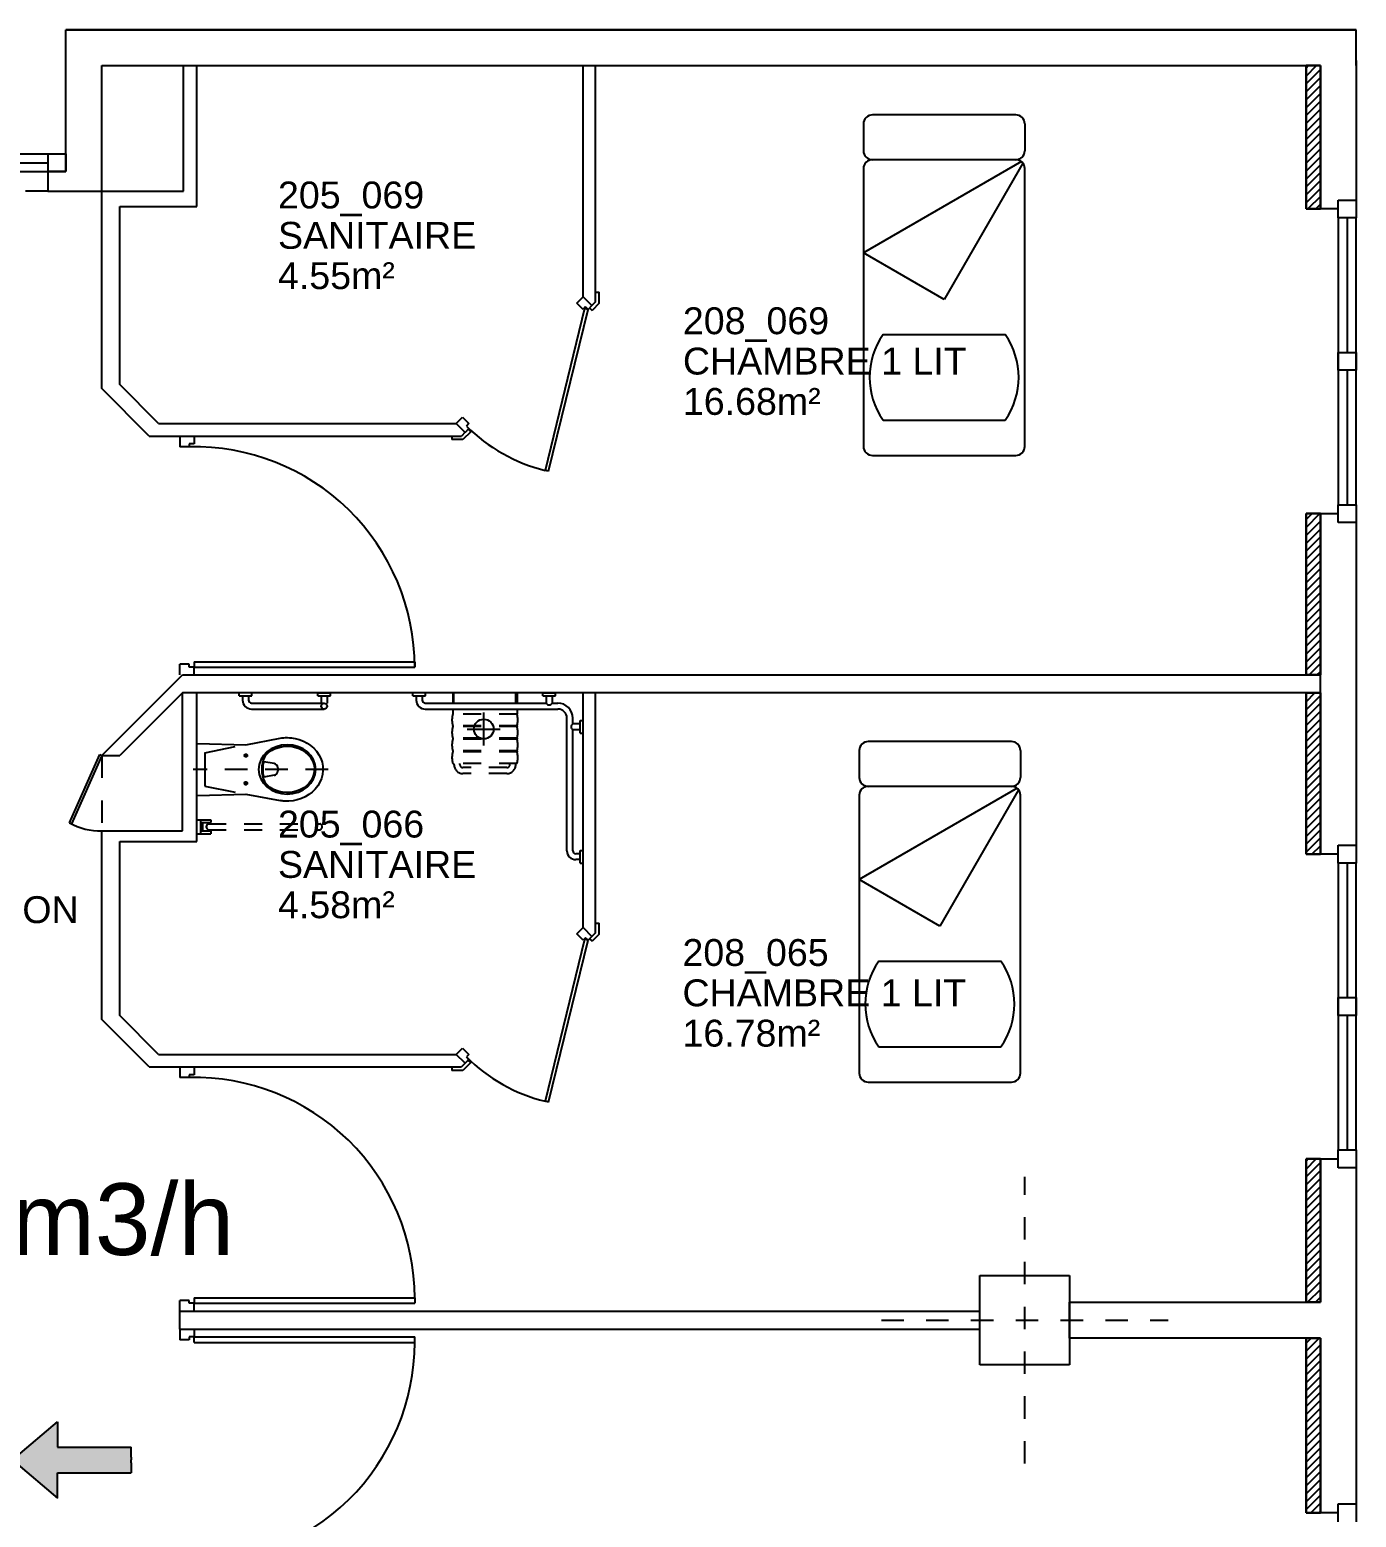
# Model space of a CAD drawing. Header units: millimetres. Extents: x -3.6 to 68.3, y -13.9 to 59.5.
# Drawn here: x 58.37 to 65.77, y 5.87 to 14.17 of the extents above; entities that cross this region are included whole.
import ezdxf
from ezdxf.enums import TextEntityAlignment as Align

# ---------------------------------------------------------------- set-up
doc = ezdxf.new("R2010")
doc.units = ezdxf.units.MM
doc.linetypes.add('CACHÉ', pattern=[0.25, 0.125, -0.125])
doc.linetypes.add('HIDDEN2', pattern=[0.1875, 0.125, -0.0625])
for name, color, linetype in [('003 murs porteurs', 7, 'Continuous'), ('003 porte', 7, 'Continuous'), ('004 cloisons', 7, 'Continuous'), ('004 isolation', 8, 'Continuous'), ('400 Lits', 8, 'Continuous'), ('A_Etiqu_Local', 7, 'Continuous'), ('EXT', 10, 'Continuous')]:
    doc.layers.add(name, color=color, linetype=linetype)
doc.styles.add('ARIAL', font='arial.ttf')
doc.styles.add('Attribut', font='arial.ttf')

# ---------------------------------------------------------------- blocks, each defined once
blk = doc.blocks.new('A_Etiqu_Local')
at = {"style": 'Attribut', "flags": 1}
for tag, p in [('CODE_HOPITAL', (-0.4463, 1.632)), ('CODE_SITE', (-0.4463, 1.407)), ('CODE_BATIMENT', (-0.4463, 1.182)), ('CODE_SECTEUR', (-0.4463, 0.957)), ('CODE_ETAGE', (-0.4463, 0.732)), ('NOM_NORMALISE', (-0.4463, -0.843)), ('SECTEUR_ACTIVITE', (-0.4463, -1.068)), ('SOUS_SECTEUR_ACTIVITE', (-0.4463, -1.293)), ('VOLUME', (-0.4463, -1.518)), ('SERVICE', (-0.4463, -1.743)), ('CODE_UG', (-0.4463, -1.968)), ('CODE_UA', (-0.4463, -2.193)), ('CODE_POLE', (-0.4463, -2.418)), ('OCCUPANT_EXTERNE', (-0.4463, -2.643)), ('DISPONIBILITE', (-0.4463, -2.868)), ('ACCES_HANDICAPES', (-0.4463, -3.093)), ('NATURE_SOL', (-0.4463, -3.318)), ('RISQUE_LABORATOIRE', (-0.4463, -3.543)), ('AMIANTE', (-0.4463, -3.768))]:
    blk.add_attdef(tag, p, '', height=0.15, dxfattribs=at)
at = {"layer": 'A_Etiqu_Local', "style": 'Attribut'}
for tag, p in [('CODE_PIECE', (-0.4463, 0.282)), ('NOM_USAGE', (-0.4463, 0.057)), ('SURFACE', (-0.4463, -0.168))]:
    blk.add_attdef(tag, p, '', height=0.15, dxfattribs=at)
blk = doc.blocks.new('new-FLECHE DF-csd')
blk.add_hatch(color=256).paths.add_polyline_path([(0, -0.0176), (0, 0.0176), (-0.2535, 0.232), (-0.2535, 0.0778), (-0.7, 0.0778), (-0.7, 0.0176), (-0.7, 0), (-0.7, -0.0176), (-0.7, -0.0778), (-0.2535, -0.0778), (-0.2535, -0.232)])
for p, q in [((0, 0.0176), (-0.2535, 0.232)), ((-0.2535, 0.232), (-0.2535, 0.0778)), ((-0.2535, 0.0778), (-0.7, 0.0778)), ((-0.7, 0.0176), (-0.7, 0.0778)), ((-0.7, 0.0176), (-0.7, 0)), ((-0.7, -0.0176), (-0.7, 0)), ((0, 0.0176), (0, -0.0176)), ((-0.7, -0.0176), (-0.7, -0.0778)), ((-0.2535, -0.0778), (-0.7, -0.0778)), ((0, -0.0176), (-0.2535, -0.232)), ((-0.2535, -0.232), (-0.2535, -0.0778))]:
    blk.add_line(p, q)

msp = doc.modelspace()

# ---------------------------------------------------------------- linework, layer by layer
at = {"color": 8, "linetype": 'Continuous'}
for p, q in [((59.5418, 10.4576), (59.5418, 10.4744)), ((59.6125, 10.4576), (59.6125, 10.4744)), ((59.9799, 10.4744), (60.0506, 10.4744)), ((59.9799, 10.4576), (59.9799, 10.4744)), ((60.0506, 10.4576), (60.0506, 10.4744)), ((60.5108, 10.4575), (60.5108, 10.4742)), ((60.5816, 10.4575), (60.5816, 10.4742)), ((61.2356, 10.4742), (61.3063, 10.4742)), ((61.2356, 10.4575), (61.2356, 10.4742)), ((61.3063, 10.4575), (61.3063, 10.4742)), ((59.5418, 10.4576), (59.6125, 10.4576)), ((59.5607, 10.4576), (59.5607, 10.4344)), ((59.5937, 10.4576), (59.5937, 10.4344)), ((59.6107, 10.4174), (60.0153, 10.4174)), ((59.6107, 10.3844), (60.0153, 10.3844)), ((59.9799, 10.4576), (60.0506, 10.4576)), ((59.9799, 10.4576), (60.0506, 10.4576)), ((59.9988, 10.4576), (59.9988, 10.4174)), ((60.0318, 10.4576), (60.0318, 10.4174)), ((60.5108, 10.4575), (60.5816, 10.4575)), ((60.5297, 10.4575), (60.5297, 10.4342)), ((60.5627, 10.4575), (60.5627, 10.4342)), ((60.5797, 10.4172), (61.2544, 10.4172)), ((60.5797, 10.3842), (61.3199, 10.3842)), ((61.2356, 10.4575), (61.3063, 10.4575)), ((61.2356, 10.4575), (61.3063, 10.4575)), ((61.2544, 10.4575), (61.2544, 10.4172)), ((61.2874, 10.4575), (61.2874, 10.4172)), ((61.2874, 10.4172), (61.3199, 10.4172)), ((60.9061, 10.1803), (60.9061, 10.3649)), ((61.3699, 9.594), (61.3699, 10.3342)), ((61.4029, 10.3017), (61.4029, 10.3342)), ((61.4432, 10.3017), (61.4029, 10.3017)), ((61.4432, 10.2499), (61.4432, 10.3206)), ((61.4432, 10.2499), (61.4432, 10.3206)), ((61.4432, 10.3206), (61.4599, 10.3206)), ((61.4599, 10.2499), (61.4599, 10.3206)), ((59.5793, 10.185), (59.7698, 10.2214)), ((60.8138, 10.2726), (60.9984, 10.2726)), ((61.4432, 10.2687), (61.4029, 10.2687)), ((61.4029, 9.594), (61.4029, 10.2687)), ((61.4432, 10.2499), (61.4599, 10.2499)), ((59.3093, 10.1925), (59.5793, 10.185)), ((59.35, 10.1406), (59.52, 10.1748)), ((59.35, 10.1406), (59.35, 9.9543)), ((59.5793, 10.137), (59.5793, 10.113)), ((59.5673, 10.125), (59.5913, 10.125)), ((59.7368, 10.0806), (59.6785, 10.0903)), ((59.7576, 10.0559), (59.7576, 10.039)), ((59.5673, 9.97), (59.5913, 9.97)), ((59.5793, 9.958), (59.5793, 9.982)), ((59.7368, 10.0144), (59.6787, 10.0046)), ((59.3093, 9.9025), (59.5793, 9.91)), ((59.35, 9.9543), (59.52, 9.9201)), ((59.5793, 9.91), (59.7698, 9.8735)), ((59.3047, 9.7666), (59.3257, 9.7666)), ((59.3257, 9.7666), (59.3257, 9.6886)), ((59.3257, 9.7666), (59.3842, 9.7666)), ((59.3257, 9.7507), (59.3842, 9.7507)), ((59.3367, 9.7507), (59.3367, 9.7044)), ((59.3766, 9.7507), (59.3766, 9.7441)), ((59.3766, 9.7111), (59.3766, 9.7044)), ((59.3842, 9.7666), (59.3842, 9.7507)), ((59.3047, 9.6886), (59.3257, 9.6886)), ((59.3257, 9.7044), (59.3842, 9.7044)), ((59.3257, 9.6886), (59.3842, 9.6886)), ((59.3842, 9.7044), (59.3842, 9.6886)), ((61.4432, 9.577), (61.4199, 9.577)), ((61.4432, 9.5959), (61.4599, 9.5959)), ((61.4432, 9.5252), (61.4432, 9.5959)), ((61.4432, 9.544), (61.4199, 9.544)), ((61.4432, 9.5252), (61.4599, 9.5252))]:
    msp.add_line(p, q, dxfattribs=at)
at = {"color": 8, "linetype": 'HIDDEN2', "ltscale": 0.5}
for p, q in [((60.7333, 10.4742), (60.7333, 10.4172)), ((60.7401, 10.4172), (60.7401, 10.4742)), ((61.0851, 10.4172), (61.0851, 10.4742)), ((61.0919, 10.4742), (61.0919, 10.4172)), ((60.7333, 10.3842), (60.7333, 10.356)), ((61.0919, 10.3842), (61.0919, 10.356)), ((61.0919, 10.356), (60.7333, 10.356)), ((61.0919, 10.291), (60.7333, 10.291)), ((60.7333, 10.291), (60.7333, 10.286)), ((61.0919, 10.286), (60.7333, 10.286)), ((61.0919, 10.221), (60.7333, 10.221)), ((60.7333, 10.221), (60.7333, 10.216)), ((61.0919, 10.216), (60.7333, 10.216)), ((61.0919, 10.291), (61.0919, 10.286)), ((61.0919, 10.291), (61.0919, 10.286)), ((61.0919, 10.221), (61.0919, 10.216)), ((61.0919, 10.221), (61.0919, 10.216)), ((61.0919, 10.151), (60.7333, 10.151)), ((60.7333, 10.151), (60.7333, 10.146)), ((61.0919, 10.146), (60.7333, 10.146)), ((61.0919, 10.151), (61.0919, 10.146)), ((61.0919, 10.151), (61.0919, 10.146)), ((61.0919, 10.081), (60.7333, 10.081)), ((60.7401, 10.0742), (60.7401, 10.081)), ((60.7731, 10.076), (60.7731, 10.081)), ((60.7731, 10.0742), (60.7731, 10.076)), ((61.0351, 10.0572), (60.7901, 10.0572)), ((61.0521, 10.076), (61.0521, 10.081)), ((61.0521, 10.0742), (61.0521, 10.076)), ((61.0851, 10.0742), (61.0851, 10.081)), ((61.0351, 10.0242), (60.7901, 10.0242)), ((59.369, 9.7441), (59.9926, 9.7441)), ((59.369, 9.7111), (59.9926, 9.7111))]:
    msp.add_line(p, q, dxfattribs=at)
at = {"color": 8, "linetype": 'HIDDEN2'}
msp.add_line((60.0372, 10.0475), (59.2849, 10.0475), dxfattribs=at)
at = {"color": 8, "linetype": 'Continuous'}
for centre, radius in [((60.0153, 10.4009), 0.0165), ((60.9061, 10.2726), 0.055), ((59.5793, 10.125), 0.008), ((59.5793, 9.97), 0.008)]:
    msp.add_circle(centre, radius, dxfattribs=at)
for centre, radius, start, end in [((59.6107, 10.4344), 0.05, 180, 270), ((59.6107, 10.4344), 0.017, 180, 270), ((60.0153, 10.4266), 0.0189, 309.88813, 330.86494), ((60.5797, 10.4342), 0.05, 180, 270), ((60.5797, 10.4342), 0.017, 180, 270), ((61.2709, 10.4264), 0.0189, 209.13506, 330.86494), ((61.3199, 10.3342), 0.083, 360, 90), ((61.3199, 10.3342), 0.05, 360, 90), ((61.4121, 10.2852), 0.0189, 119.13506, 240.86494), ((59.7278, 10.0949), 0.05, 135.91597, 154.7386), ((59.8275, 10.0478), 0.1602, 154.7386, 205.27673), ((59.833, 10.0478), 0.1602, 164.61449, 195.64877), ((59.7326, 10.0559), 0.025, 0, 80.48257), ((59.7278, 10.0008), 0.05, 205.27673, 223.69166), ((59.7326, 10.039), 0.025, 279.51743, 0), ((59.3757, 9.7276), 0.0178, 111.92878, 248.07122), ((61.4199, 9.594), 0.05, 180, 270), ((61.4199, 9.594), 0.017, 180, 270)]:
    msp.add_arc(centre, radius, start, end, dxfattribs=at)
at = {"color": 8, "linetype": 'HIDDEN2', "ltscale": 0.5}
for centre, radius, start, end in [((60.8456, 10.3235), 0.1169, 163.86503, 196.13497), ((60.9795, 10.3235), 0.1169, 343.86503, 16.13497), ((60.8456, 10.2535), 0.1169, 163.86503, 196.13497), ((60.8456, 10.1835), 0.1169, 163.86503, 196.13497), ((60.9795, 10.2535), 0.1169, 343.86503, 16.13497), ((60.9795, 10.1835), 0.1169, 343.86503, 16.13497), ((60.8456, 10.1135), 0.1169, 163.86503, 196.13497), ((60.9795, 10.1135), 0.1169, 343.86503, 16.13497), ((60.7901, 10.0742), 0.05, 180, 270), ((60.7901, 10.0742), 0.017, 180, 270), ((61.0351, 10.0742), 0.05, 270, 0), ((61.0351, 10.0742), 0.017, 270, 0), ((59.9874, 9.7276), 0.0173, 287.79386, 72.20614)]:
    msp.add_arc(centre, radius, start, end, dxfattribs=at)
at = {"color": 8, "linetype": 'Continuous', "extrusion": (0, 0, -1)}
msp.add_ellipse((59.8093, 10.0475), major_axis=(-0.16, 0), ratio=0.859387, dxfattribs=at)
at = {"color": 8, "linetype": 'Continuous'}
for points, knots in [([(59.7698, 10.2214), (59.7963, 10.226), (59.8257, 10.2262), (59.9169, 10.2078), (59.9733, 10.1659), (60.0205, 10.0523), (60.0076, 9.9837), (59.9247, 9.8907), (59.8581, 9.866), (59.7857, 9.8711), (59.7777, 9.8721), (59.7698, 9.8735)], [1.357319, 1.357319, 1.357319, 1.357319, 1.801245, 1.801245, 2.798426, 2.798426, 3.795608, 3.795608, 4.792789, 4.792789, 4.916836, 4.916836, 4.916836, 4.916836]), ([(59.6919, 10.1297), (59.7262, 10.1651), (59.7842, 10.1833), (59.892, 10.1659), (59.9387, 10.1298), (59.9706, 10.0409), (59.956, 9.9895), (59.8784, 9.923), (59.8168, 9.9098), (59.7355, 9.9315), (59.7103, 9.9467), (59.6917, 9.9662)], [0.692162, 0.692162, 0.692162, 0.692162, 1.75636, 1.75636, 2.841981, 2.841981, 3.927602, 3.927602, 5.013223, 5.013223, 5.598138, 5.598138, 5.598138, 5.598138])]:
    msp.add_open_spline(points, degree=3, knots=knots, dxfattribs=at)
at = {"layer": '003 murs porteurs', "color": 8, "linetype": 'Continuous'}
for p, q in [((65.7742, 14.1747), (58.5747, 14.1747)), ((58.5747, 14.1747), (65.7742, 14.1747)), ((58.5747, 14.1747), (65.7742, 14.1747)), ((58.5747, 13.3829), (58.5747, 14.1747)), ((65.7742, 13.9747), (65.7742, 14.1747)), ((58.7747, 13.9747), (65.5742, 13.9747)), ((58.7747, 13.1829), (58.7747, 13.9747)), ((65.5742, 13.9747), (65.4942, 13.9747)), ((65.4942, 13.9747), (65.4942, 13.1746)), ((65.5742, 13.1746), (65.5742, 13.9747)), ((65.5742, 13.1746), (65.5742, 13.9747)), ((65.7742, 14.0033), (65.7742, 13.2246)), ((58.475, 13.2743), (58.475, 13.3829)), ((58.475, 13.3829), (58.575, 13.3829)), ((58.4747, 13.2743), (58.7747, 13.2743)), ((65.4942, 13.1746), (65.5742, 13.1746)), ((65.6742, 13.1746), (65.5742, 13.1746)), ((59.0915, 11.9777), (58.8747, 12.1945)), ((65.5742, 11.4746), (65.4942, 11.4746)), ((65.4942, 11.4746), (65.4942, 10.5744)), ((65.5742, 9.5739), (65.5742, 11.4749)), ((65.5742, 11.4749), (65.6742, 11.4749)), ((65.5742, 10.5744), (65.5742, 11.4746)), ((65.7742, 11.4246), (65.7742, 9.6239)), ((65.4942, 10.5744), (65.5742, 10.5744)), ((65.5742, 10.4744), (65.5742, 10.5744)), ((65.5742, 10.4741), (65.4942, 10.4741)), ((65.4942, 10.4741), (65.4942, 9.5739)), ((65.5742, 9.5739), (65.5742, 10.4741)), ((65.4942, 9.5739), (65.5742, 9.5739)), ((65.6742, 9.5739), (65.5742, 9.5739)), ((59.0915, 8.4575), (58.8747, 8.6743)), ((65.5742, 7.8739), (65.4942, 7.8739)), ((65.4942, 7.8739), (65.4942, 7.0744)), ((65.5742, 7.0744), (65.5742, 7.8741)), ((65.5742, 7.8741), (65.6742, 7.8741)), ((65.5742, 7.0744), (65.5742, 7.8739)), ((65.7742, 7.8239), (65.7742, 5.8996)), ((64.1747, 6.8744), (64.1747, 7.0744)), ((64.1747, 7.0744), (65.5742, 7.0744)), ((65.4942, 7.0744), (65.5742, 7.0744)), ((65.5742, 6.8744), (64.1747, 6.8744)), ((65.4942, 6.8744), (65.5742, 6.8744)), ((65.4942, 5.8996), (65.4942, 6.8744)), ((65.5742, 5.8996), (65.5742, 6.8744)), ((65.5742, 6.8744), (65.5742, 5.8996)), ((65.5742, 5.8996), (65.4942, 5.8996)), ((65.6742, 5.8996), (65.5742, 5.8996))]:
    msp.add_line(p, q, dxfattribs=at)
at = {"layer": '003 murs porteurs', "color": 8, "linetype": 'CACHÉ'}
msp.add_line((58.475, 13.2743), (56.975, 13.2743), dxfattribs=at)
at = {"layer": '003 porte', "color": 8}
for p, q in [((61.4688, 12.6189), (61.2479, 11.7159)), ((61.4246, 12.6495), (61.4599, 12.6848)), ((61.4599, 12.6141), (61.4246, 12.6495)), ((61.4599, 12.6848), (61.5094, 12.6353)), ((61.4741, 12.6282), (61.4599, 12.6141)), ((61.4882, 12.6141), (61.4688, 12.6189)), ((61.4882, 12.6141), (61.4741, 12.6282)), ((61.5094, 12.6353), (61.4882, 12.6141)), ((61.2673, 11.7113), (61.4882, 12.6141)), ((60.7528, 11.9777), (60.7882, 12.0131)), ((60.8023, 11.9282), (60.7528, 11.9777)), ((60.7882, 12.0131), (60.8235, 11.9777)), ((60.8235, 11.9777), (60.8094, 11.9636)), ((60.8094, 11.9636), (60.8235, 11.9494)), ((60.8235, 11.9494), (60.8023, 11.9282)), ((61.2673, 11.7113), (61.2479, 11.716)), ((61.4246, 9.1293), (61.4599, 9.1646)), ((61.4599, 9.1646), (61.5094, 9.1151)), ((61.4688, 9.0987), (61.2479, 8.1957)), ((61.2673, 8.1911), (61.4882, 9.0939)), ((61.4599, 9.0939), (61.4246, 9.1293)), ((61.4741, 9.1081), (61.4599, 9.0939)), ((61.4882, 9.0939), (61.4688, 9.0987)), ((61.4882, 9.0939), (61.4741, 9.1081)), ((61.5094, 9.1151), (61.4882, 9.0939)), ((60.7528, 8.4575), (60.7882, 8.4929)), ((60.7882, 8.4929), (60.8235, 8.4575)), ((60.8023, 8.408), (60.7528, 8.4575)), ((60.8235, 8.4292), (60.8023, 8.408)), ((60.8235, 8.4575), (60.8094, 8.4434)), ((60.8094, 8.4434), (60.8235, 8.4292)), ((61.2673, 8.1911), (61.2479, 8.1958))]:
    msp.add_line(p, q, dxfattribs=at)
at = {"layer": '003 porte', "color": 8, "linetype": 'Continuous'}
for p, q in [((59.2108, 11.9077), (59.2908, 11.9077)), ((59.2108, 11.9077), (59.2108, 11.8478)), ((59.2111, 11.9077), (59.2908, 11.9077)), ((59.2908, 11.9077), (59.2908, 11.8638)), ((59.263, 11.8478), (59.2108, 11.8478)), ((59.2908, 11.8638), (59.263, 11.8638)), ((59.263, 11.8638), (59.263, 11.8478)), ((59.2108, 10.5743), (59.2108, 10.6341)), ((59.263, 10.6341), (59.2108, 10.6341)), ((59.263, 10.6181), (59.263, 10.6341)), ((59.2908, 10.6481), (59.2908, 10.6181)), ((59.2908, 10.6481), (60.5208, 10.6481)), ((60.5208, 10.6481), (60.5208, 10.6181)), ((59.2908, 10.6181), (59.263, 10.6181)), ((59.2908, 10.5743), (59.2908, 10.6181)), ((59.2908, 10.6181), (60.5208, 10.6181)), ((58.5955, 9.7493), (58.7638, 10.131)), ((58.7638, 10.131), (58.7747, 10.1247)), ((58.7747, 10.1247), (58.6064, 9.743)), ((58.6064, 9.743), (58.5955, 9.7493)), ((59.2108, 8.3878), (59.2908, 8.3878)), ((59.2108, 8.3878), (59.2108, 8.3279)), ((59.2111, 8.3878), (59.2908, 8.3878)), ((59.2908, 8.3878), (59.2908, 8.3439)), ((59.263, 8.3279), (59.2108, 8.3279)), ((59.2908, 8.3439), (59.263, 8.3439)), ((59.263, 8.3439), (59.263, 8.3279)), ((59.2633, 7.0843), (59.2111, 7.0843)), ((59.2111, 7.0244), (59.2111, 7.0843)), ((59.2633, 7.0683), (59.2633, 7.0843)), ((59.2911, 7.0683), (59.2633, 7.0683)), ((59.2911, 7.0983), (59.2911, 7.0683)), ((59.2911, 7.0983), (60.5215, 7.0983)), ((59.2911, 7.0244), (59.2911, 7.0683)), ((59.2911, 7.0683), (60.5215, 7.0683)), ((60.5215, 7.0983), (60.5215, 7.0683)), ((59.2111, 6.9244), (59.2111, 6.8645)), ((59.2911, 6.9244), (59.2911, 6.8805)), ((59.2633, 6.8645), (59.2111, 6.8645)), ((59.2633, 6.8805), (59.2633, 6.8645)), ((59.2911, 6.8805), (59.2633, 6.8805)), ((59.2911, 6.8505), (59.2911, 6.8805)), ((59.2911, 6.8805), (60.5215, 6.8805)), ((59.2911, 6.8505), (60.5215, 6.8505)), ((60.5215, 6.8505), (60.5215, 6.8805))]:
    msp.add_line(p, q, dxfattribs=at)
at = {"layer": '003 porte', "color": 8, "linetype": 'CACHÉ'}
msp.add_line((58.7747, 10.1247), (58.7747, 9.7044), dxfattribs=at)
at = {"layer": '003 porte', "color": 8}
for centre, radius, start, end in [((61.4741, 12.6282), 0.94, 225, 256.07535), ((59.2908, 10.6181), 1.23, 360, 91.29426), ((61.4741, 9.1081), 0.94, 225, 256.07535), ((59.2908, 7.0983), 1.23, 360, 91.29426), ((59.2908, 6.8505), 1.23, 268.70574, 0)]:
    msp.add_arc(centre, radius, start, end, dxfattribs=at)
at = {"layer": '003 porte', "color": 8, "linetype": 'Continuous'}
msp.add_arc((58.7638, 10.0408), 0.3366, 240.00001, 271.85964, dxfattribs=at)
at = {"layer": '004 cloisons', "color": 8, "linetype": 'Continuous'}
for p, q in [((59.2317, 13.2743), (59.2317, 13.9747)), ((59.3047, 13.1889), (59.3047, 13.9747)), ((61.4599, 12.6848), (61.4599, 13.9747)), ((61.5299, 12.6564), (61.5299, 13.9747)), ((56.975, 13.4829), (58.475, 13.4829)), ((58.475, 13.3829), (58.475, 13.4829)), ((58.475, 13.4829), (58.575, 13.4829)), ((58.575, 13.4829), (58.575, 13.3829)), ((56.975, 13.4329), (58.475, 13.4329)), ((56.975, 13.3829), (58.575, 13.3829)), ((58.575, 13.3829), (58.475, 13.3829)), ((58.7747, 12.1731), (58.7747, 13.2743)), ((58.7747, 13.2743), (59.2317, 13.2743)), ((65.6742, 13.1246), (65.6742, 13.2246)), ((65.6742, 13.2246), (65.7742, 13.2246)), ((65.7742, 13.2246), (65.7742, 13.1246)), ((58.8747, 12.1945), (58.8747, 13.1889)), ((58.8747, 13.1889), (59.3047, 13.1889)), ((65.6742, 13.1246), (65.6742, 11.5246)), ((65.7742, 13.1246), (65.6742, 13.1246)), ((65.7242, 13.1246), (65.7242, 12.3746)), ((65.7742, 11.5246), (65.7742, 13.1246)), ((61.5299, 12.71), (61.5499, 12.71)), ((61.5499, 12.6482), (61.5499, 12.71)), ((61.496, 12.6226), (61.5102, 12.6084)), ((61.5299, 12.6564), (61.5091, 12.6356)), ((61.5499, 12.6482), (61.5102, 12.6084)), ((65.6742, 12.2746), (65.6742, 12.3746)), ((65.6742, 12.3746), (65.7742, 12.3746)), ((65.7742, 12.3746), (65.7742, 12.2746)), ((65.7742, 12.2746), (65.6742, 12.2746)), ((65.7242, 12.2746), (65.7242, 11.5246)), ((59.0401, 11.9077), (58.7747, 12.1731)), ((59.0915, 11.9777), (60.7522, 11.9777)), ((59.0401, 11.9077), (60.7812, 11.9077)), ((60.7277, 11.9077), (60.7277, 11.8877)), ((60.7895, 11.8877), (60.7277, 11.8877)), ((60.802, 11.9285), (60.7812, 11.9077)), ((60.8332, 11.9314), (60.7895, 11.8877)), ((60.8332, 11.9314), (60.819, 11.9455)), ((65.6742, 11.4246), (65.6742, 11.5246)), ((65.6742, 11.5246), (65.7742, 11.5246)), ((65.7742, 11.5246), (65.7742, 11.4246)), ((65.7742, 11.4246), (65.6742, 11.4246)), ((58.7747, 10.1247), (59.2244, 10.5744)), ((59.2244, 10.5744), (65.5742, 10.5744)), ((59.2247, 10.4744), (58.875, 10.1247)), ((59.2247, 9.7044), (59.2247, 10.4744)), ((65.5742, 10.4744), (59.2247, 10.4744)), ((59.3047, 9.6444), (59.3047, 10.4744)), ((61.4599, 9.1653), (61.4599, 10.4744)), ((61.5299, 9.1363), (61.5299, 10.4744)), ((58.7747, 10.1247), (58.875, 10.1247)), ((58.7747, 8.6529), (58.7747, 9.7044)), ((58.7747, 9.7044), (59.2247, 9.7044)), ((58.8747, 8.6743), (58.8747, 9.6444)), ((58.8747, 9.6444), (59.3047, 9.6444)), ((65.6742, 9.5239), (65.6742, 9.6239)), ((65.6742, 9.6239), (65.7742, 9.6239)), ((65.7742, 9.6239), (65.7742, 9.5239)), ((65.6742, 9.5239), (65.6742, 7.9239)), ((65.7742, 9.5239), (65.6742, 9.5239)), ((65.7242, 9.5239), (65.7242, 8.7739)), ((65.7742, 7.9239), (65.7742, 9.5239)), ((61.5299, 9.1363), (61.5091, 9.1154)), ((61.5299, 9.1898), (61.5499, 9.1898)), ((61.5499, 9.128), (61.5499, 9.1898)), ((61.496, 9.1024), (61.5102, 9.0882)), ((61.5499, 9.128), (61.5102, 9.0882)), ((65.6742, 8.6739), (65.6742, 8.7739)), ((65.6742, 8.7739), (65.7742, 8.7739)), ((65.7742, 8.7739), (65.7742, 8.6739)), ((59.0401, 8.3875), (58.7747, 8.6529)), ((65.7742, 8.6739), (65.6742, 8.6739)), ((65.7242, 8.6739), (65.7242, 7.9239)), ((59.0401, 8.3875), (60.7812, 8.3875)), ((59.0915, 8.4575), (60.7522, 8.4575)), ((60.7277, 8.3875), (60.7277, 8.3675)), ((60.802, 8.4083), (60.7812, 8.3875)), ((60.8332, 8.4112), (60.7895, 8.3675)), ((60.8332, 8.4112), (60.819, 8.4254)), ((60.7895, 8.3675), (60.7277, 8.3675)), ((65.6742, 7.8239), (65.6742, 7.9239)), ((65.6742, 7.9239), (65.7742, 7.9239)), ((65.7742, 7.9239), (65.7742, 7.8239)), ((65.7742, 7.8239), (65.6742, 7.8239)), ((63.6747, 6.7244), (63.6747, 7.2244)), ((63.6747, 7.2244), (64.1747, 7.2244)), ((64.1747, 7.2244), (64.1747, 6.7244)), ((59.2111, 6.9244), (59.2111, 7.0244)), ((59.2111, 7.0244), (63.6747, 7.0244)), ((59.2111, 6.9244), (63.6747, 6.9244)), ((64.1747, 6.7244), (63.6747, 6.7244)), ((65.6742, 5.8496), (65.6742, 5.9496)), ((65.6742, 5.9496), (65.7742, 5.9496)), ((65.7742, 5.9496), (65.7742, 5.8496))]:
    msp.add_line(p, q, dxfattribs=at)
at = {"layer": '004 cloisons', "color": 8, "linetype": 'CACHÉ'}
for p, q in [((63.9247, 6.1744), (63.9247, 7.7744)), ((63.1247, 6.9744), (64.7247, 6.9744))]:
    msp.add_line(p, q, dxfattribs=at)
at = {"layer": '004 isolation', "color": 8, "linetype": 'Continuous'}
for p, q in [((65.4942, 13.1746), (65.4942, 13.9747)), ((65.4942, 13.9747), (65.5742, 13.9747)), ((65.4942, 13.1746), (65.4942, 13.9747)), ((65.4942, 13.9747), (65.5742, 13.9747)), ((65.5084, 13.9747), (65.4942, 13.9605)), ((65.4942, 13.9164), (65.5525, 13.9747)), ((65.5742, 13.9522), (65.4942, 13.8722)), ((65.5742, 13.9747), (65.5742, 13.1746)), ((65.5742, 13.9747), (65.5742, 13.1746)), ((65.4942, 13.8279), (65.5742, 13.9079)), ((65.5742, 13.8637), (65.4942, 13.7838)), ((65.4942, 13.7396), (65.5742, 13.8196)), ((65.5742, 13.7754), (65.4942, 13.6954)), ((65.4942, 13.6512), (65.5742, 13.7312)), ((65.5742, 13.687), (65.4942, 13.607)), ((65.4942, 13.5628), (65.5742, 13.6428)), ((65.5742, 13.5986), (65.4942, 13.5186)), ((65.4942, 13.4744), (65.5742, 13.5544)), ((65.5742, 13.5102), (65.4942, 13.4302)), ((65.4942, 13.386), (65.5742, 13.466)), ((65.5742, 13.4218), (65.4942, 13.3418)), ((65.4942, 13.2976), (65.5742, 13.3776)), ((65.5742, 13.3334), (65.4942, 13.2534)), ((65.4942, 13.2093), (65.5742, 13.2892)), ((65.5742, 13.245), (65.5038, 13.1746)), ((65.548, 13.1746), (65.5742, 13.2008)), ((65.5742, 13.1746), (65.4942, 13.1746)), ((65.5742, 13.1746), (65.4942, 13.1746)), ((65.4942, 10.5744), (65.4942, 11.4746)), ((65.4942, 11.4746), (65.5742, 11.4746)), ((65.4942, 10.5744), (65.4942, 11.4746)), ((65.4942, 11.4746), (65.5742, 11.4746)), ((65.5274, 11.4746), (65.4943, 11.4414)), ((65.4943, 11.3973), (65.5716, 11.4746)), ((65.5742, 11.4746), (65.5742, 10.5744)), ((65.5742, 11.4746), (65.5742, 10.5744)), ((65.5742, 11.433), (65.4943, 11.353)), ((65.4943, 11.3088), (65.5742, 11.3888)), ((65.5742, 11.3446), (65.4943, 11.2647)), ((65.4943, 11.2205), (65.5742, 11.3005)), ((65.5742, 11.2562), (65.4943, 11.1762)), ((65.4943, 11.1321), (65.5742, 11.212)), ((65.5742, 11.1679), (65.4943, 11.0879)), ((65.4943, 11.0437), (65.5742, 11.1237)), ((65.5742, 11.0794), (65.4943, 10.9995)), ((65.4943, 10.9553), (65.5742, 11.0353)), ((65.5742, 10.9911), (65.4943, 10.9111)), ((65.4943, 10.867), (65.5742, 10.9469)), ((65.5742, 10.9027), (65.4943, 10.8227)), ((65.4943, 10.7785), (65.5742, 10.8585)), ((65.5742, 10.8143), (65.4943, 10.7344)), ((65.4943, 10.6902), (65.5742, 10.7701)), ((65.5742, 10.7259), (65.4943, 10.6459)), ((65.4943, 10.6018), (65.5742, 10.6817)), ((65.5742, 10.6375), (65.511, 10.5743)), ((65.5742, 10.5744), (65.4942, 10.5744)), ((65.5742, 10.5744), (65.4942, 10.5744)), ((65.5552, 10.5744), (65.5742, 10.5934)), ((65.4942, 9.5739), (65.4942, 10.4741)), ((65.4942, 10.4741), (65.5742, 10.4741)), ((65.4942, 9.5739), (65.4942, 10.4741)), ((65.4942, 10.4741), (65.5742, 10.4741)), ((65.4991, 10.4741), (65.4943, 10.4692)), ((65.4943, 10.425), (65.5433, 10.4741)), ((65.5742, 10.4607), (65.4943, 10.3807)), ((65.5742, 10.4741), (65.5742, 9.5739)), ((65.5742, 10.4741), (65.5742, 9.5739)), ((65.4943, 10.3366), (65.5742, 10.4165)), ((65.5742, 10.3724), (65.4943, 10.2924)), ((65.4943, 10.2482), (65.5742, 10.3282)), ((65.5742, 10.2839), (65.4943, 10.204)), ((65.4943, 10.1598), (65.5742, 10.2398)), ((65.5742, 10.1956), (65.4943, 10.1156)), ((65.4943, 10.0714), (65.5742, 10.1514)), ((65.5742, 10.1072), (65.4943, 10.0272)), ((65.4943, 9.983), (65.5742, 10.063)), ((65.5742, 10.0188), (65.4943, 9.9388)), ((65.4943, 9.8947), (65.5742, 9.9746)), ((65.5742, 9.9304), (65.4943, 9.8504)), ((65.4943, 9.8062), (65.5742, 9.8862)), ((65.5742, 9.842), (65.4943, 9.7621)), ((65.4943, 9.7179), (65.5742, 9.7979)), ((65.5742, 9.7536), (65.4943, 9.6736)), ((65.4943, 9.6295), (65.5742, 9.7094)), ((65.5742, 9.6653), (65.4943, 9.5853)), ((65.5742, 9.5739), (65.4942, 9.5739)), ((65.5742, 9.5739), (65.4942, 9.5739)), ((65.527, 9.5738), (65.5742, 9.6211)), ((65.5742, 9.5768), (65.5713, 9.5739)), ((65.4942, 7.0744), (65.4942, 7.8739)), ((65.4942, 7.8739), (65.5742, 7.8739)), ((65.4942, 7.0744), (65.4942, 7.8739)), ((65.4942, 7.8739), (65.5742, 7.8739)), ((65.5063, 7.8739), (65.4942, 7.8618)), ((65.4942, 7.8176), (65.5505, 7.8739)), ((65.5742, 7.8534), (65.4942, 7.7734)), ((65.4942, 7.7292), (65.5742, 7.8092)), ((65.5742, 7.8739), (65.5742, 7.0744)), ((65.5742, 7.8739), (65.5742, 7.0744)), ((65.5742, 7.765), (65.4942, 7.685)), ((65.4942, 7.6408), (65.5742, 7.7208)), ((65.5742, 7.6767), (65.4942, 7.5967)), ((65.4942, 7.5524), (65.5742, 7.6324)), ((65.5742, 7.5882), (65.4942, 7.5082)), ((65.4942, 7.464), (65.5742, 7.544)), ((65.5742, 7.4999), (65.4942, 7.4199)), ((65.4942, 7.3757), (65.5742, 7.4557)), ((65.5742, 7.4115), (65.4942, 7.3315)), ((65.4942, 7.2873), (65.5742, 7.3673)), ((65.5742, 7.3231), (65.4942, 7.2431)), ((65.4942, 7.1989), (65.5742, 7.2789)), ((65.5742, 7.2347), (65.4942, 7.1547)), ((65.4942, 7.1105), (65.5742, 7.1905)), ((65.5742, 7.1463), (65.5023, 7.0744)), ((65.5742, 7.0744), (65.4942, 7.0744)), ((65.5742, 7.0744), (65.4942, 7.0744)), ((65.5465, 7.0744), (65.5742, 7.1021)), ((65.4942, 6.8744), (65.4942, 5.8996)), ((65.5742, 6.8744), (65.4942, 6.8744)), ((65.4942, 6.8744), (65.4942, 5.8996)), ((65.5742, 6.8744), (65.4942, 6.8744)), ((65.5233, 6.8744), (65.4942, 6.8453)), ((65.4942, 6.8011), (65.5675, 6.8744)), ((65.5742, 6.8369), (65.4942, 6.7569)), ((65.5742, 5.8996), (65.5742, 6.8744)), ((65.5742, 5.8996), (65.5742, 6.8744)), ((65.4942, 6.7127), (65.5742, 6.7927)), ((65.5742, 6.7485), (65.4942, 6.6685)), ((65.4942, 6.6243), (65.5742, 6.7043)), ((65.5742, 6.6601), (65.4942, 6.5801)), ((65.4942, 6.5359), (65.5742, 6.6159)), ((65.5742, 6.5717), (65.4942, 6.4917)), ((65.4942, 6.4475), (65.5742, 6.5275)), ((65.5742, 6.4833), (65.4942, 6.4033)), ((65.4942, 6.3592), (65.5742, 6.4392)), ((65.5742, 6.395), (65.4942, 6.315)), ((65.4942, 6.2708), (65.5742, 6.3508)), ((65.5742, 6.3066), (65.4942, 6.2266)), ((65.4942, 6.1824), (65.5742, 6.2624)), ((65.5742, 6.2182), (65.4942, 6.1382)), ((65.4942, 6.094), (65.5742, 6.174)), ((65.5742, 6.1298), (65.4942, 6.0498)), ((65.4942, 6.0056), (65.5742, 6.0856)), ((65.5742, 6.0414), (65.4942, 5.9614)), ((65.4942, 5.9172), (65.5742, 5.9972)), ((65.4942, 5.8996), (65.5742, 5.8996)), ((65.4942, 5.8996), (65.5742, 5.8996)), ((65.5742, 5.953), (65.5208, 5.8996)), ((65.565, 5.8996), (65.5742, 5.9088))]:
    msp.add_line(p, q, dxfattribs=at)
at = {"layer": '400 Lits', "color": 8, "linetype": 'Continuous'}
for p, q in [((63.8748, 13.6996), (63.0748, 13.6996)), ((63.0248, 13.6496), (63.0248, 13.4996)), ((63.9248, 13.6496), (63.9248, 13.4996)), ((63.8748, 13.4496), (63.0748, 13.4496)), ((63.8748, 13.4496), (63.0748, 13.4496)), ((63.8748, 13.4496), (63.0748, 13.4496)), ((63.9059, 13.4388), (63.0248, 12.93)), ((63.0248, 13.3999), (63.0248, 11.8496)), ((63.9139, 13.4308), (63.4748, 12.6702)), ((63.9248, 11.8496), (63.9248, 13.3999)), ((63.4748, 12.6702), (63.0248, 12.93)), ((63.134, 12.4735), (63.8156, 12.4735)), ((63.134, 11.9964), (63.8156, 11.9964)), ((63.0748, 11.7996), (63.8748, 11.7996)), ((63.0008, 10.153), (63.0008, 10.003)), ((63.8508, 10.203), (63.0508, 10.203)), ((63.9008, 10.153), (63.9008, 10.003)), ((63.8819, 9.9421), (63.0008, 9.4334)), ((63.0008, 9.9033), (63.0008, 8.353)), ((63.8508, 9.953), (63.0508, 9.953)), ((63.8508, 9.953), (63.0508, 9.953)), ((63.8508, 9.953), (63.0508, 9.953)), ((63.8899, 9.9342), (63.4508, 9.1736)), ((63.9008, 8.353), (63.9008, 9.9033)), ((63.4508, 9.1736), (63.0008, 9.4334)), ((63.11, 8.9769), (63.7915, 8.9769)), ((63.11, 8.4998), (63.7915, 8.4998)), ((63.0508, 8.303), (63.8508, 8.303))]:
    msp.add_line(p, q, dxfattribs=at)
for centre, radius, start, end in [((63.0748, 13.6496), 0.05, 90.00168, 180.00176), ((63.8748, 13.6496), 0.05, 0.00177, 90.00166), ((63.0748, 13.4996), 0.05, 179.99824, 269.99832), ((63.0748, 13.3996), 0.05, 90.00168, 180.00176), ((63.8748, 13.4996), 0.05, 269.99834, 359.99823), ((63.8748, 13.3996), 0.05, 0.00177, 90.00166), ((63.4748, 12.2349), 0.416, 145.00777, 214.99254), ((63.4748, 12.2349), 0.416, 325.00791, 34.99193), ((63.0748, 11.8496), 0.05, 180.00168, 270.00176), ((63.8748, 11.8496), 0.05, 270.00168, 0.00176), ((63.0508, 10.153), 0.05, 90.00168, 180.00176), ((63.8508, 10.153), 0.05, 0.00177, 90.00166), ((63.0508, 10.003), 0.05, 179.99824, 269.99832), ((63.8508, 10.003), 0.05, 269.99834, 359.99823), ((63.0508, 9.903), 0.05, 90.00168, 180.00176), ((63.8508, 9.903), 0.05, 0.00177, 90.00166), ((63.4508, 8.7383), 0.416, 145.00777, 214.99254), ((63.4508, 8.7383), 0.416, 325.00791, 34.99193), ((63.0508, 8.353), 0.05, 180.00168, 270.00176), ((63.8508, 8.353), 0.05, 270.00168, 0.00176)]:
    msp.add_arc(centre, radius, start, end, dxfattribs=at)

# ---------------------------------------------------------------- block references
at = {"layer": 'A_Etiqu_Local', "color": 8}
ref = msp.add_blockref('A_Etiqu_Local', (60.2043, 12.8956), dxfattribs=at)
ref.add_attrib('CODE_PIECE', '205_069', (59.758, 13.1776), dxfattribs={"height": 0.15, "style": 'Attribut'})
ref.add_attrib('NOM_USAGE', 'SANITAIRE', (59.758, 12.9526), dxfattribs={"height": 0.15, "style": 'Attribut'})
ref.add_attrib('SURFACE', '4.55m²', (59.758, 12.7276), dxfattribs={"height": 0.15, "style": 'Attribut'})
ref = msp.add_blockref('A_Etiqu_Local', (62.4636, 12.1939), dxfattribs=at)
ref.add_attrib('CODE_PIECE', '208_069', (62.0173, 12.4758), dxfattribs={"height": 0.15, "style": 'Attribut'})
ref.add_attrib('NOM_USAGE', 'CHAMBRE 1 LIT', (62.0173, 12.2508), dxfattribs={"height": 0.15, "style": 'Attribut'})
ref.add_attrib('SURFACE', '16.68m²', (62.0173, 12.0258), dxfattribs={"height": 0.15, "style": 'Attribut'})
ref = msp.add_blockref('A_Etiqu_Local', (60.2043, 9.3854), dxfattribs=at)
ref.add_attrib('CODE_PIECE', '205_066', (59.758, 9.6673), dxfattribs={"height": 0.15, "style": 'Attribut'})
ref.add_attrib('NOM_USAGE', 'SANITAIRE', (59.758, 9.4423), dxfattribs={"height": 0.15, "style": 'Attribut'})
ref.add_attrib('SURFACE', '4.58m²', (59.758, 9.2173), dxfattribs={"height": 0.15, "style": 'Attribut'})
ref = msp.add_blockref('A_Etiqu_Local', (57.672, 9.133), dxfattribs=at)
ref.add_attrib('CODE_PIECE', '203_063', (57.2257, 9.4149), dxfattribs={"height": 0.15, "style": 'Attribut'})
ref.add_attrib('NOM_USAGE', 'CIRCULATION', (57.2257, 9.1899), dxfattribs={"height": 0.15, "style": 'Attribut'})
ref.add_attrib('SURFACE', '99.82m²', (57.2257, 8.9649), dxfattribs={"height": 0.15, "style": 'Attribut'})
ref = msp.add_blockref('A_Etiqu_Local', (62.4612, 8.6688), dxfattribs=at)
ref.add_attrib('CODE_PIECE', '208_065', (62.0148, 8.9508), dxfattribs={"height": 0.15, "style": 'Attribut'})
ref.add_attrib('NOM_USAGE', 'CHAMBRE 1 LIT', (62.0148, 8.7258), dxfattribs={"height": 0.15, "style": 'Attribut'})
ref.add_attrib('SURFACE', '16.78m²', (62.0148, 8.5008), dxfattribs={"height": 0.15, "style": 'Attribut'})
at = {"layer": 'EXT', "color": 8, "ltscale": 0.5, "xscale": 0.9193241690468312, "yscale": 0.9193241690468312, "zscale": 0.9193241690468312, "rotation": 180}
msp.add_blockref('new-FLECHE DF-csd', (58.2948, 6.1944), dxfattribs=at)

# ---------------------------------------------------------------- texts
at = {"layer": 'EXT', "color": 8, "ltscale": 0.5, "style": 'ARIAL'}
msp.add_text('7200 m3/h', height=0.4, dxfattribs=at).set_placement((58.1928, 7.338), align=Align.CENTER)

doc.saveas('drawing.dxf')
